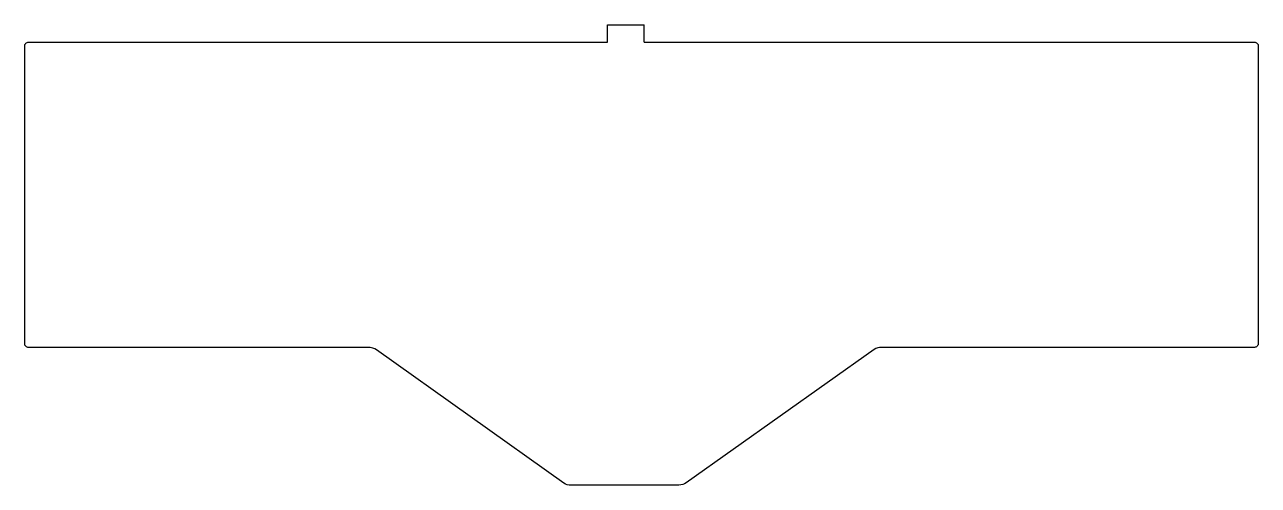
# Model space of a CAD drawing. Extents: x 32 to 391, y -211 to -77.
import ezdxf

# ---------------------------------------------------------------- set-up
doc = ezdxf.new("R2010")
doc.units = 0
doc.layers.get('0').update_dxf_attribs({"linetype": 'CONTINUOUS'})

msp = doc.modelspace()

# ---------------------------------------------------------------- linework, layer by layer
at = {"color": 2}
for points in [[(201.4093, -77.306696), (212.049357, -77.306696)], [(201.41118, -82.381517), (201.4093, -77.306696)], [(212.052167, -82.38235), (212.049357, -77.306696)], [(32.057343, -82.881401), (32.202123, -82.706141), (32.377383, -82.561361), (32.575503, -82.457221)], [(32.575503, -82.457221), (32.791403, -82.391181)], [(32.791403, -82.391181), (33.014923, -82.368321)], [(33.014923, -82.368321), (201.41118, -82.381517)], [(212.052167, -82.382337), (389.595385, -82.396249)], [(389.595385, -82.396261), (389.821445, -82.419121)], [(389.821445, -82.419121), (390.037345, -82.482621)], [(390.037345, -82.482621), (390.235465, -82.589301)], [(31.864303, -83.521481), (31.887163, -83.295421), (31.950663, -83.079521)], [(31.864303, -169.983081), (31.864303, -83.521481)], [(31.950663, -83.079521), (32.057343, -82.881401)], [(390.235465, -82.589301), (390.410725, -82.734081)], [(390.410725, -82.734081), (390.552965, -82.909341)], [(390.552965, -82.909341), (390.659645, -83.107461)], [(390.659645, -83.107461), (390.725685, -83.320821)], [(390.725787, -83.320821), (390.748545, -83.546881)], [(390.748545, -83.546869), (390.748545, -169.944966)], [(31.950663, -170.422501), (31.887163, -170.209141), (31.864303, -169.983081)], [(32.057343, -170.620621), (31.950663, -170.422501)], [(32.791403, -171.113381), (32.575503, -171.047341), (32.377383, -170.940661), (32.202123, -170.795881), (32.057343, -170.620621)], [(33.014923, -171.133701), (32.791403, -171.113381)], [(132.3594, -171.156561), (33.014923, -171.133701)], [(133.17982, -171.306421), (132.3594, -171.156561)], [(134.17296, -171.804261), (133.6929, -171.514701), (133.17982, -171.306421)], [(188.70422, -210.549419), (134.17296, -171.804261)], [(279.02408, -171.766161), (224.292157, -210.490999)], [(279.5016, -171.479141), (279.02408, -171.766161)], [(280.01468, -171.268321), (279.5016, -171.479141)], [(280.5557, -171.141321), (280.01468, -171.268321)], [(281.11196, -171.098141), (280.5557, -171.141321)], [(389.595385, -171.098141), (281.11196, -171.098141)], [(389.821445, -171.075281), (389.595385, -171.098141)], [(390.037345, -171.009241), (389.821445, -171.075281)], [(390.235465, -170.905101), (390.037345, -171.009241)], [(390.410725, -170.760321), (390.235465, -170.905101)], [(390.552965, -170.585046), (390.410725, -170.760306)], [(390.725685, -170.171041), (390.659645, -170.386941), (390.552965, -170.585061)], [(390.748545, -169.944981), (390.725787, -170.171041)], [(189.18682, -210.831359), (188.70422, -210.549419)], [(189.70244, -211.037099), (189.18682, -210.831359)], [(190.246, -211.161559), (189.70244, -211.037099)], [(190.80226, -211.202199), (190.246, -211.161559)], [(222.181417, -211.131079), (190.80226, -211.202199)], [(222.740217, -211.090439), (222.181417, -211.131079)], [(223.283777, -210.965979), (222.740217, -211.090439)], [(223.804477, -210.765319), (223.283777, -210.965979)], [(224.292157, -210.490999), (223.804477, -210.765319)]]:
    msp.add_lwpolyline(points, dxfattribs=at)

doc.saveas('drawing.dxf')
